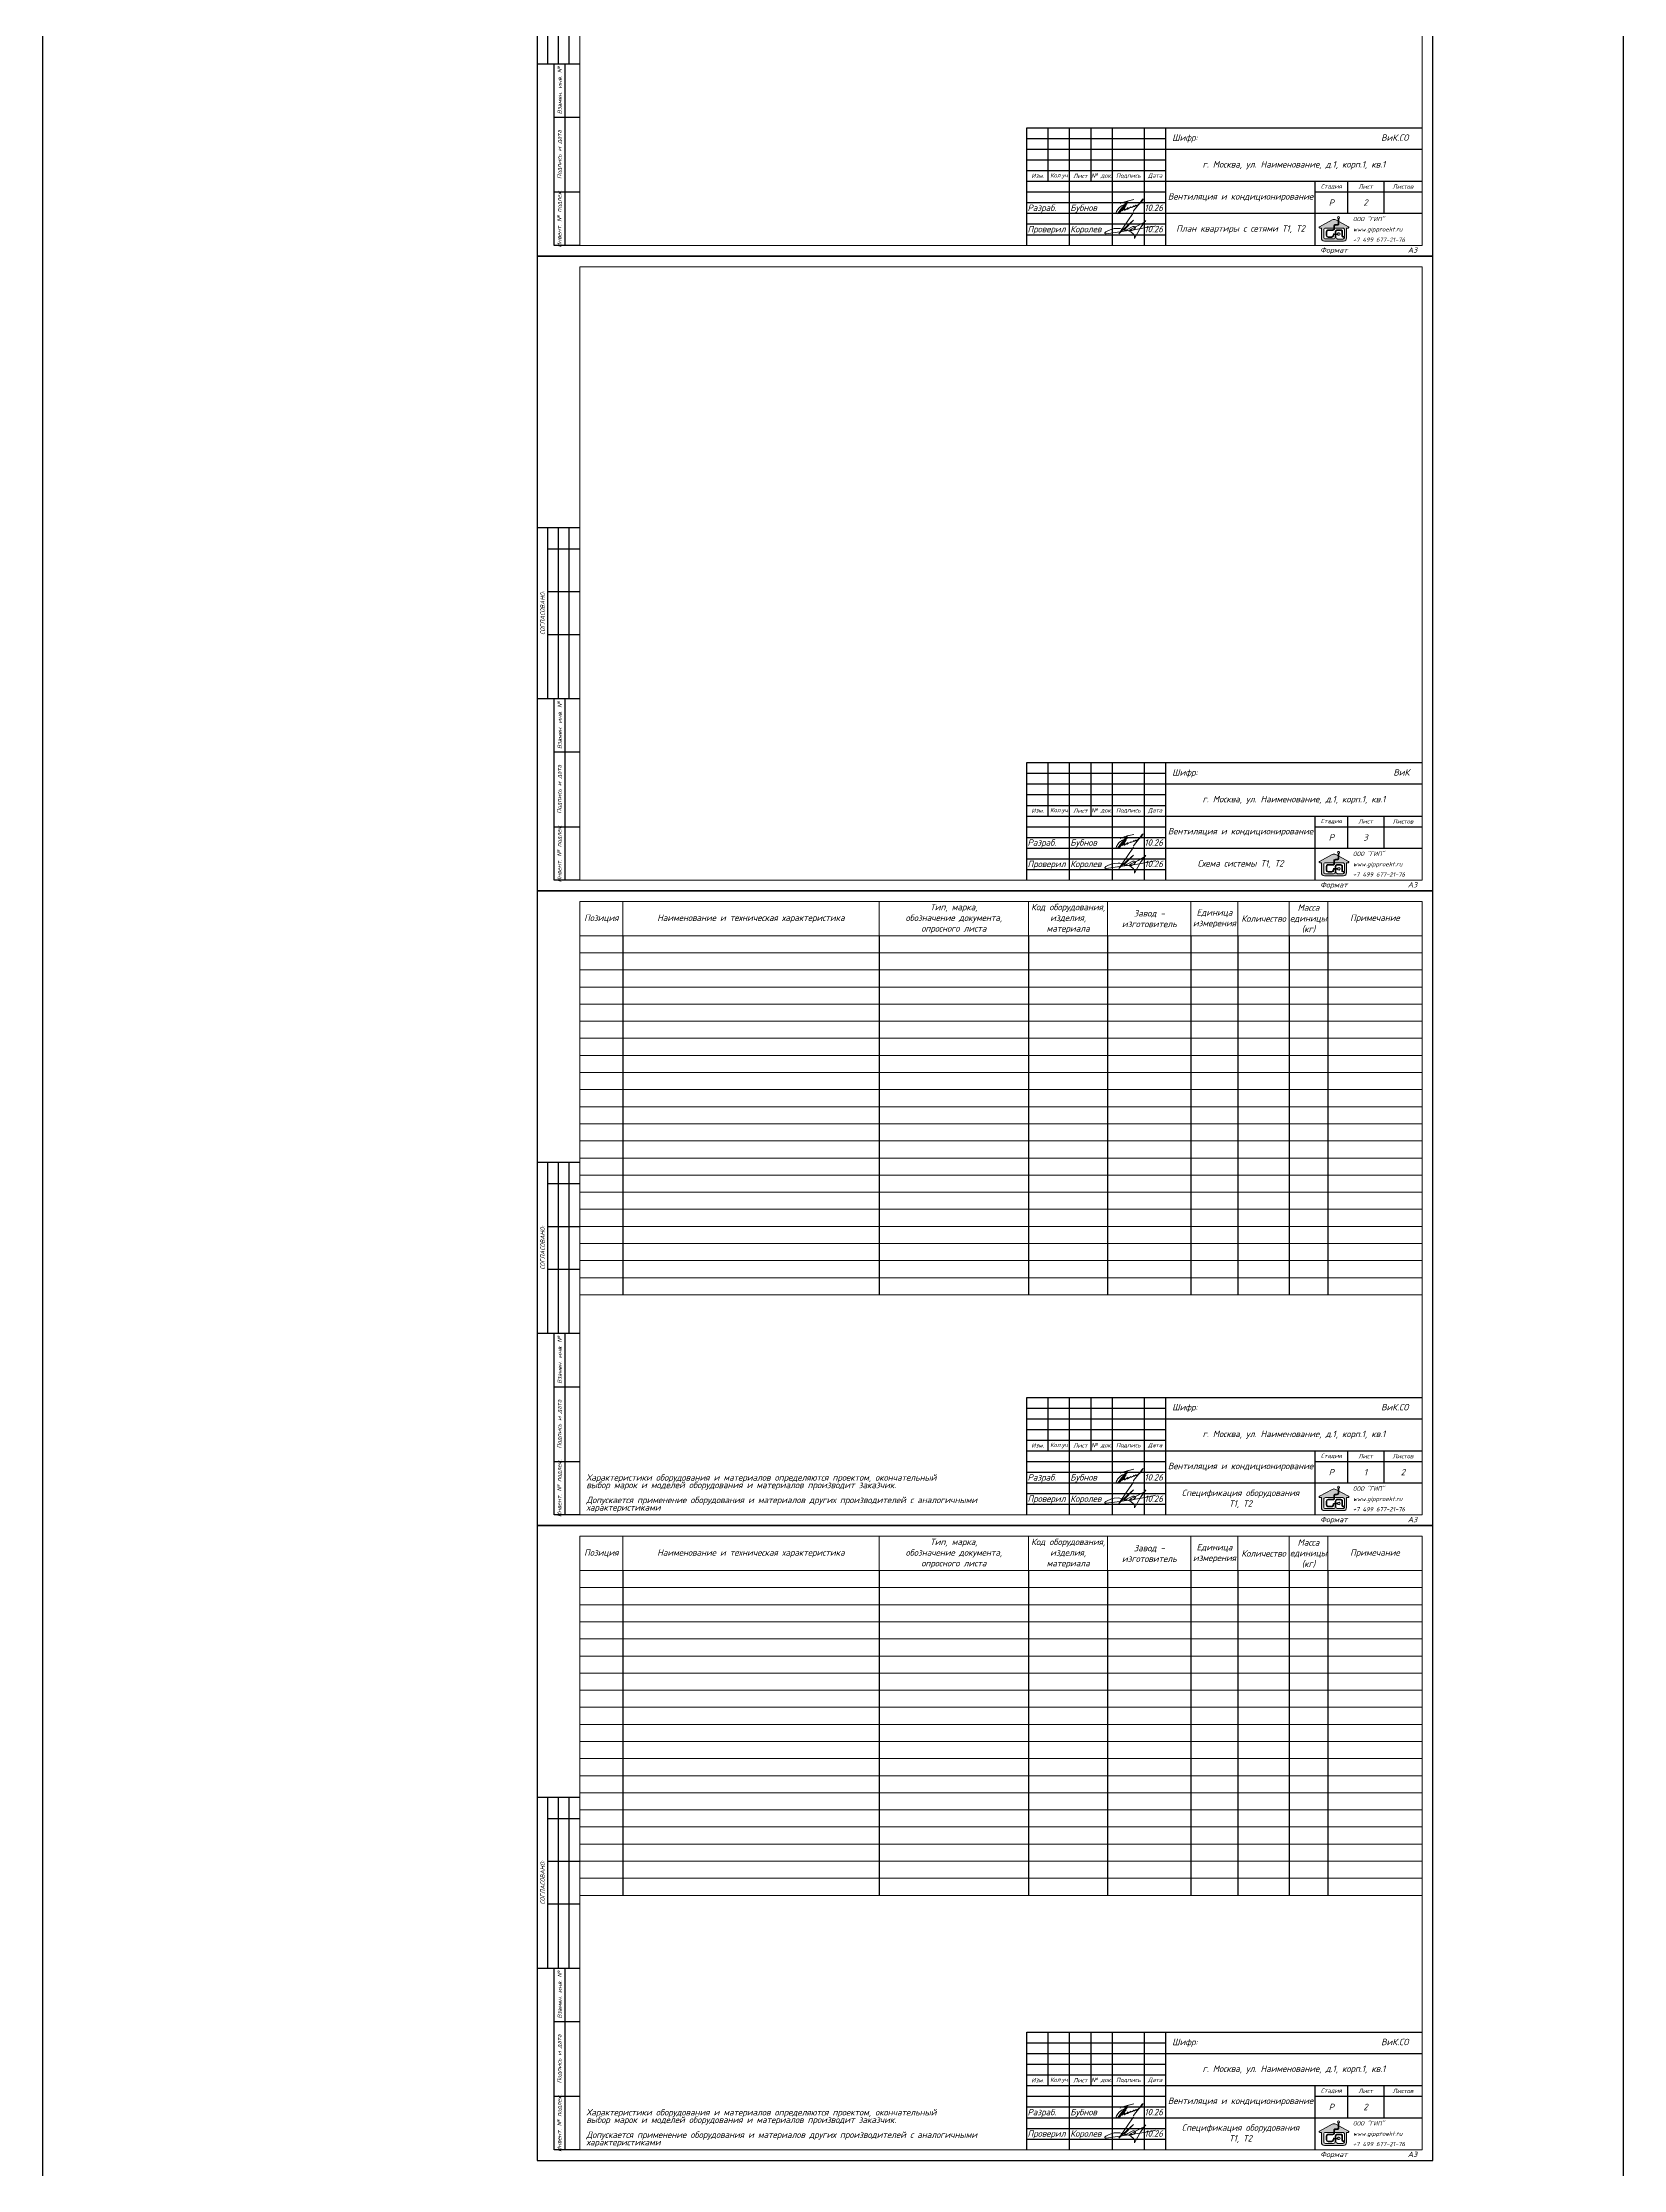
# Model space of a CAD drawing. Header units: millimetres. Extents: x 3082 to 230946, y 1570 to 312844.
# Drawn here: x 102330 to 139332, y 96982 to 146739 of the extents above; entities that cross this region are included whole.
import ezdxf

# ---------------------------------------------------------------- set-up
doc = ezdxf.new("R2010")
doc.units = ezdxf.units.MM
doc.layers.add('A_K1', color=14, linetype='Continuous', lineweight=0)
doc.layers.add('Ramka', color=7, linetype='Continuous', lineweight=0)
for name, color, linetype in [('FORMAT', 7, 'Continuous'), ('FORMATKA', 7, 'Continuous'), ('TEXT', 250, 'Continuous')]:
    doc.layers.add(name, color=color, linetype=linetype)
doc.styles.add('ls_200', font='isocpeui.ttf', dxfattribs={"height": 200})

# ---------------------------------------------------------------- blocks, each defined once
blk = doc.blocks.new('*U490')
at = {"layer": 'FORMATKA', "lineweight": 0, "insert": (0, 0), "char_height": 150, "width": 6000, "attachment_point": 5, "style": 'ls_200'}
blk.add_mtext('\\pxqc;{\\C0;г. Москва, ул. Наименование, д.1, корп.1, кв.1}', dxfattribs=at)
blk = doc.blocks.new('*U491')
at = {"color": 0, "linetype": 'ByBlock', "lineweight": -2, "transparency": 16777216}
for p in [(0, -14850), (0, -29700), (0, -44550), (0, -59400)]:
    blk.add_blockref('*U490', p, dxfattribs=at)
blk = doc.blocks.new('giplogo01')
h = blk.add_hatch(color=5)
h.dxf.hatch_style = 1
h.paths.add_polyline_path([(210, 2227), (435, 2227, 0.4142136), (576, 2368), (576, 2667), (236, 2849, 0.2504322), (-236, 2849), (-1953, 1931, 0.7804491), (-1908, 1752), (-1692, 1752), (-1692, 400, 0.4142136), (-1292, 0), (0, 0), (1292, 0, 0.4142136), (1692, 400), (1692, 1752), (1908, 1752, 0.7804491), (1953, 1931), (665, 2619), (665, 2368, -0.4142136), (435, 2138), (210, 2138, 0.4142136), (69, 1997), (69, 1752), (1182, 1752, -0.4142136), (1412, 1522), (1412, 594), (1288, 594, -0.4142136), (1147, 735), (1147, 1287, 0.4142136), (917, 1517), (408, 1517, 0.4142136), (178, 1287), (178, 1091), (267, 1091), (267, 1287, -0.4142136), (408, 1428), (917, 1428, -0.4142136), (1058, 1287), (1058, 735, 0.4142136), (1288, 505), (1412, 505, -0.4142136), (1182, 275), (497, 275, -0.4142136), (267, 505), (267, 802), (178, 802), (178, 506, -0.4142136), (-52, 276), (-1133, 276, -0.4142136), (-1363, 506), (-1363, 1522, -0.4142136), (-1133, 1752), (-20, 1752), (-20, 1997, -0.4142136)])
h.paths.add_polyline_path([(69, 1661), (69, 1752), (-20, 1752), (-20, 1661, -0.4142136), (-161, 1520), (-796, 1520, 0.4142136), (-1026, 1290), (-1026, 729, 0.4142136), (-796, 499), (-285, 499, 0.4142136), (-55, 729), (-55, 761, -0.4142136), (86, 902), (497, 902, 7.5648083), (497, 991), (86, 991, 0.4142136), (-144, 761), (-144, 729, -0.4142136), (-285, 588), (-796, 588, -0.4142136), (-937, 729), (-937, 1290, -0.4142136), (-796, 1431), (-161, 1431, 0.4142136)], flags=17)
h.paths.add_polyline_path([(576, 3014), (576, 2667), (665, 2619), (665, 3014, 6.0054408)])
at = {"color": 5}
for points in [[(-1956, 1929), (-236, 2849, -0.2504322), (236, 2849), (1953, 1931, -0.7804491), (1908, 1752), (1692, 1752), (1692, 400, -0.4142136), (1292, 0), (0, 0), (-1292, 0, -0.4142136), (-1692, 400), (-1692, 1752), (-1908, 1752, -0.7804491), (-1953, 1931), (-236, 2849, -0.2504322), (236, 2849), (1956, 1929)], [(1412, 594), (1288, 594, -0.4142136), (1147, 735), (1147, 1287, 0.4142136), (917, 1517), (408, 1517, 0.4142136), (178, 1287), (178, 1091), (267, 1091), (267, 1287, -0.4142136), (408, 1428), (917, 1428, -0.4142136), (1058, 1287), (1058, 735, 0.4142136), (1288, 505), (1412, 505, -0.4142136), (1182, 275), (497, 275, -0.4142136), (267, 505), (267, 802), (178, 802), (178, 506, -0.4142136), (-52, 276), (-1133, 276, -0.4142136), (-1363, 506), (-1363, 1522, -0.4142136), (-1133, 1752), (1182, 1752, -0.4142136), (1412, 1522), (1412, 594), (1377, 594)]]:
    blk.add_lwpolyline(points, format="xyb", dxfattribs=at)
blk.add_lwpolyline([(665, 3014), (665, 2368, -0.4142136), (435, 2138), (210, 2138, 0.4142136), (69, 1997), (69, 1661, -0.4142136), (-161, 1431), (-796, 1431, 0.4142136), (-937, 1290), (-937, 729, 0.4142136), (-796, 588), (-285, 588, 0.4142136), (-144, 729), (-144, 761, -0.4142136), (86, 991), (497, 991, -7.5648083), (497, 902), (86, 902, 0.4142136), (-55, 761), (-55, 729, -0.4142136), (-285, 499), (-796, 499, -0.4142136), (-1026, 729), (-1026, 1290, -0.4142136), (-796, 1520), (-161, 1520, 0.4142136), (-20, 1661), (-20, 1997, -0.4142136), (210, 2227), (435, 2227), (210, 2227), (435, 2227, 0.4142136), (576, 2368), (576, 3014), (576, 3014), (576, 3014, -6.0054408)], format="xyb", close=True, dxfattribs=at)
blk = doc.blocks.new('*U446')
at = {"linetype": 'Continuous'}
for points in [[(-20961, 8500), (-19961, 8500)], [(-20711, 4500), (-20711, 8500)], [(-20461, 4500), (-20461, 8500)], [(-20211, 4500), (-20211, 8500)], [(-20711, 8000), (-19961, 8000)], [(-20711, 7000), (-19961, 7000)], [(-20711, 6000), (-19961, 6000)], [(-20961, 4500), (-19961, 4500)], [(-20561, 250), (-20561, 4500)], [(-20561, 4500), (-19979, 4500)], [(-20311, 250), (-20311, 4500)], [(-20561, 3250), (-19961, 3250)], [(-20561, 1500), (-19961, 1500)], [(-19961, 250), (-20561, 250)]]:
    blk.add_lwpolyline(points, dxfattribs=at)
for points in [[(-9500, 250), (-9500, 3000), (-250, 3000)], [(-9000, 1750), (-9000, 3000)], [(-8500, 250), (-8500, 3000)], [(-8000, 1750), (-8000, 3000)], [(-7500, 250), (-7500, 3000)], [(-6750, 250), (-6750, 3000)], [(-6250, 250), (-6250, 3000)], [(-9500, 2750), (-6250, 2750)], [(-9500, 2500), (-6250, 2500)], [(-6250, 2500), (-250, 2500)], [(-9500, 2250), (-6250, 2250)], [(-9500, 2000), (-6250, 2000)], [(-9500, 1750), (-6250, 1750)], [(-9500, 1500), (-6250, 1500)], [(-6250, 1750), (-250, 1750)], [(-2750, 250), (-2750, 1750)], [(-2750, 1500), (-250, 1500)], [(-2000, 1750), (-2000, 1000)], [(-1150, 1750), (-1150, 1000)], [(-9500, 1250), (-6250, 1250)], [(-9500, 1000), (-6250, 1000)], [(-6250, 1000), (-250, 1000)], [(-9500, 750), (-6250, 750)], [(-9500, 500), (-6250, 500)]]:
    blk.add_lwpolyline(points)
at = {"layer": 'Ramka', "color": 7}
for points in [[(-20961, 0), (0, 0), (0, 14850), (-20961, 14850)], [(-19961, 250), (-250, 250), (-250, 14600), (-19961, 14600)]]:
    blk.add_lwpolyline(points, close=True, dxfattribs=at)
at = {"layer": 'Ramka', "color": 5, "lineweight": 9, "flags": 128}
for points in [[(-7009, 1018), (-7157, 803), (-7348, 521), (-7251, 622), (-7007, 838), (-7216, 622), (-7231, 586), (-7199, 595), (-7155, 624), (-7018, 692), (-6988, 692), (-6963, 683), (-6961, 662), (-6998, 615), (-7048, 595), (-7086, 591), (-7095, 608), (-7061, 631), (-6894, 713), (-6727, 809), (-6720, 826), (-6725, 827), (-6729, 823), (-6749, 783), (-6835, 675), (-6869, 621), (-6979, 413), (-6980, 466), (-7002, 512), (-7070, 568), (-7119, 591), (-7203, 612), (-7274, 630), (-7325, 644), (-7363, 648), (-7456, 642), (-7507, 632), (-7554, 615), (-7608, 591), (-7651, 566), (-7675, 540), (-7677, 527), (-7664, 519), (-7646, 523), (-7327, 566), (-6914, 627), (-6617, 680), (-6549, 695), (-6503, 702), (-6491, 709)], [(-7318, 1226), (-7313, 1234), (-7153, 1284), (-6999, 1321), (-7149, 1284), (-7318, 1082), (-7329, 1066), (-7345, 1044), (-7356, 1028), (-7367, 1012), (-7371, 1004), (-7372, 1001), (-7374, 1000), (-7377, 992), (-7382, 985), (-7367, 1012), (-7351, 1036), (-7329, 1066), (-7296, 1096), (-7279, 1113), (-7262, 1130), (-7246, 1145), (-7234, 1157), (-7220, 1170), (-7200, 1190), (-7173, 1217), (-7157, 1236), (-7149, 1246), (-7146, 1250), (-7143, 1255), (-7173, 1217), (-7201, 1180), (-7232, 1145), (-7241, 1132), (-7248, 1124), (-7263, 1106), (-7270, 1097), (-7285, 1080), (-7293, 1070), (-7299, 1062), (-7308, 1051), (-7309, 1047), (-7316, 1033), (-7319, 1028), (-7324, 1021), (-7328, 1015), (-7331, 1012), (-7333, 1011), (-7326, 1025), (-7322, 1032), (-7317, 1039), (-7312, 1047), (-7304, 1057), (-7271, 1096), (-7253, 1118), (-7231, 1138), (-7214, 1154), (-7200, 1168), (-7193, 1174), (-7185, 1181), (-7179, 1186), (-7202, 1156), (-7214, 1139), (-7230, 1117), (-7245, 1097), (-7252, 1088), (-7257, 1081), (-7261, 1076), (-7264, 1071), (-7267, 1067), (-7273, 1060), (-7237, 1102), (-7227, 1110), (-7220, 1120), (-7216, 1125), (-7206, 1134), (-7244, 1079), (-7223, 1116), (-7216, 1131), (-7208, 1148), (-7207, 1161), (-7206, 1168), (-7207, 1174), (-7209, 1184), (-7210, 1188), (-7216, 1193), (-7220, 1194), (-7226, 1195), (-7234, 1195), (-7251, 1190), (-7263, 1185), (-7276, 1178), (-7287, 1172), (-7311, 1155), (-7326, 1143), (-7349, 1121), (-7367, 1099), (-7378, 1083), (-7383, 1078), (-7391, 1064), (-7404, 1041), (-7409, 1025), (-7410, 1017), (-7410, 1010), (-7407, 1001), (-7402, 997), (-7390, 996), (-7378, 997), (-7353, 1012), (-7337, 1021), (-7299, 1049), (-7276, 1065), (-7259, 1076), (-7243, 1082), (-7218, 1097), (-7205, 1102), (-7216, 1086), (-7223, 1076), (-7225, 1073), (-7225, 1071), (-7219, 1070), (-7212, 1073), (-7154, 1115), (-7129, 1134), (-7147, 1115), (-7157, 1103), (-7159, 1099), (-7159, 1095), (-7154, 1094), (-7148, 1096), (-7063, 1150), (-7072, 1139), (-7073, 1134), (-7072, 1132), (-7071, 1132), (-7066, 1132), (-7051, 1135), (-7031, 1146), (-7013, 1156), (-6999, 1164), (-6991, 1169), (-6988, 1174), (-6987, 1175), (-6990, 1177), (-6996, 1176), (-7000, 1173), (-7002, 1169), (-7004, 1164), (-7005, 1161), (-7004, 1159), (-6998, 1157), (-6991, 1159), (-6981, 1163), (-6961, 1172), (-6955, 1174), (-6949, 1179), (-6947, 1181), (-6944, 1185), (-6944, 1188), (-6947, 1189), (-6950, 1189), (-6953, 1187), (-6956, 1184), (-6957, 1179), (-6957, 1177), (-6955, 1174), (-6952, 1174), (-6948, 1172), (-6942, 1175), (-6937, 1177), (-6865, 1222), (-6846, 1238), (-6825, 1258), (-6810, 1278), (-6802, 1290), (-6779, 1333), (-6780, 1335), (-6812, 1307), (-6868, 1230), (-7002, 1054), (-7008, 1044)]]:
    blk.add_lwpolyline(points, dxfattribs=at)
at = {"layer": 'A_K1', "xscale": 0.1741164628948324, "yscale": 0.1741164628948324, "zscale": 0.1741164628948324}
blk.add_blockref('giplogo01', (-2314, 351), dxfattribs=at)
at = {"layer": 'A_K1', "color": 5, "insert": (-1870, 625), "char_height": 100, "width": 1620.21, "attachment_point": 4, "line_spacing_factor": 1.45, "style": 'ls_200'}
blk.add_mtext('\\pxql;ООО "ГИП"\\Pwww.gipproekt.ru\\P+7 499 677-21-76', dxfattribs=at)
at = {"layer": 'Ramka', "lineweight": 9, "style": 'ls_200'}
for s, p in [('Разраб.', (-9485, 1055)), ('Бубнов', (-8485, 1055)), ('10.26', (-6750, 1055)), ('Проверил', (-9485, 555)), ('Королев', (-8485, 555)), ('10.26', (-6750, 555))]:
    blk.add_text(s, height=150, dxfattribs=at).set_placement(p)
at = {"layer": 'TEXT', "color": 0, "linetype": 'Continuous', "lineweight": 0, "char_height": 100, "attachment_point": 5, "rotation": 90, "style": 'ls_200'}
for s, insert, width in [('\\pxqc;СОГЛАСОВАНО:', (-20836, 6500), 4000), ('\\pxqc;Взамен. инв. №', (-20436, 3875), 1250), ('\\pxqc;Подпись и дата', (-20436, 2375), 1750), ('\\pxqc;Инвент. № подлеж.', (-20436, 875), 1250)]:
    blk.add_mtext(s, dxfattribs=dict(at, insert=insert, width=width))
at = {"layer": 'TEXT', "color": 0, "linetype": 'Continuous', "lineweight": 0, "style": 'ls_200'}
for s, insert, char_height, width, attachment_point in [('\\pxi1,ql;Шифр:                                             ВиК.СО', (-6250, 2750), 150, 6000, 4), ('\\pxqc;Изм.', (-9250, 1875), 100, 500, 5), ('\\pxqc;Кол.уч', (-8750, 1875), 100, 500, 5), ('\\pxqc;Лист', (-8250, 1875), 100, 500, 5), ('№ док.', (-7750, 1875), 100, 500, 5), ('\\pxqc;Подпись', (-7125, 1875), 100, 750, 5), ('\\pxqc;Дата', (-6500, 1875), 100, 500, 5), ('\\pxqc;Стадия', (-2375, 1625), 100, 750, 5), ('\\pxqc;Лист', (-1575, 1625), 100, 850, 5), ('\\pxqc;Листов', (-700, 1625), 100, 900, 5), ('\\pxqc;Вентиляция и кондиционирование', (-6250, 1375), 150, 3500, 4), ('\\pxqc;Формат                А3', (-250, 125), 124.67, 2500, 6)]:
    blk.add_mtext(s, dxfattribs=dict(at, insert=insert, char_height=char_height, width=width, attachment_point=attachment_point))
blk = doc.blocks.new('*U447')
at = {"linetype": 'Continuous'}
for points in [[(-20961, 8500), (-19961, 8500)], [(-20711, 4500), (-20711, 8500)], [(-20461, 4500), (-20461, 8500)], [(-20211, 4500), (-20211, 8500)], [(-20711, 8000), (-19961, 8000)], [(-20711, 7000), (-19961, 7000)], [(-20711, 6000), (-19961, 6000)], [(-20961, 4500), (-19961, 4500)], [(-20561, 250), (-20561, 4500)], [(-20561, 4500), (-19979, 4500)], [(-20311, 250), (-20311, 4500)], [(-20561, 3250), (-19961, 3250)], [(-20561, 1500), (-19961, 1500)], [(-19961, 250), (-20561, 250)]]:
    blk.add_lwpolyline(points, dxfattribs=at)
for points in [[(-9500, 250), (-9500, 3000), (-250, 3000)], [(-9000, 1750), (-9000, 3000)], [(-8500, 250), (-8500, 3000)], [(-8000, 1750), (-8000, 3000)], [(-7500, 250), (-7500, 3000)], [(-6750, 250), (-6750, 3000)], [(-6250, 250), (-6250, 3000)], [(-9500, 2750), (-6250, 2750)], [(-9500, 2500), (-6250, 2500)], [(-6250, 2500), (-250, 2500)], [(-9500, 2250), (-6250, 2250)], [(-9500, 2000), (-6250, 2000)], [(-9500, 1750), (-6250, 1750)], [(-9500, 1500), (-6250, 1500)], [(-6250, 1750), (-250, 1750)], [(-2750, 250), (-2750, 1750)], [(-2750, 1500), (-250, 1500)], [(-2000, 1750), (-2000, 1000)], [(-1150, 1750), (-1150, 1000)], [(-9500, 1250), (-6250, 1250)], [(-9500, 1000), (-6250, 1000)], [(-6250, 1000), (-250, 1000)], [(-9500, 750), (-6250, 750)], [(-9500, 500), (-6250, 500)]]:
    blk.add_lwpolyline(points)
at = {"layer": 'Ramka', "color": 7}
for points in [[(-20961, 0), (0, 0), (0, 14850), (-20961, 14850)], [(-19961, 250), (-250, 250), (-250, 14600), (-19961, 14600)]]:
    blk.add_lwpolyline(points, close=True, dxfattribs=at)
at = {"layer": 'Ramka', "color": 5, "lineweight": 9, "flags": 128}
for points in [[(-7009, 1018), (-7157, 803), (-7348, 521), (-7251, 622), (-7007, 838), (-7216, 622), (-7231, 586), (-7199, 595), (-7155, 624), (-7018, 692), (-6988, 692), (-6963, 683), (-6961, 662), (-6998, 615), (-7048, 595), (-7086, 591), (-7095, 608), (-7061, 631), (-6894, 713), (-6727, 809), (-6720, 826), (-6725, 827), (-6729, 823), (-6749, 783), (-6835, 675), (-6869, 621), (-6979, 413), (-6980, 466), (-7002, 512), (-7070, 568), (-7119, 591), (-7203, 612), (-7274, 630), (-7325, 644), (-7363, 648), (-7456, 642), (-7507, 632), (-7554, 615), (-7608, 591), (-7651, 566), (-7675, 540), (-7677, 527), (-7664, 519), (-7646, 523), (-7327, 566), (-6914, 627), (-6617, 680), (-6549, 695), (-6503, 702), (-6491, 709)], [(-7318, 1226), (-7313, 1234), (-7153, 1284), (-6999, 1321), (-7149, 1284), (-7318, 1082), (-7329, 1066), (-7345, 1044), (-7356, 1028), (-7367, 1012), (-7371, 1004), (-7372, 1001), (-7374, 1000), (-7377, 992), (-7382, 985), (-7367, 1012), (-7351, 1036), (-7329, 1066), (-7296, 1096), (-7279, 1113), (-7262, 1130), (-7246, 1145), (-7234, 1157), (-7220, 1170), (-7200, 1190), (-7173, 1217), (-7157, 1236), (-7149, 1246), (-7146, 1250), (-7143, 1255), (-7173, 1217), (-7201, 1180), (-7232, 1145), (-7241, 1132), (-7248, 1124), (-7263, 1106), (-7270, 1097), (-7285, 1080), (-7293, 1070), (-7299, 1062), (-7308, 1051), (-7309, 1047), (-7316, 1033), (-7319, 1028), (-7324, 1021), (-7328, 1015), (-7331, 1012), (-7333, 1011), (-7326, 1025), (-7322, 1032), (-7317, 1039), (-7312, 1047), (-7304, 1057), (-7271, 1096), (-7253, 1118), (-7231, 1138), (-7214, 1154), (-7200, 1168), (-7193, 1174), (-7185, 1181), (-7179, 1186), (-7202, 1156), (-7214, 1139), (-7230, 1117), (-7245, 1097), (-7252, 1088), (-7257, 1081), (-7261, 1076), (-7264, 1071), (-7267, 1067), (-7273, 1060), (-7237, 1102), (-7227, 1110), (-7220, 1120), (-7216, 1125), (-7206, 1134), (-7244, 1079), (-7223, 1116), (-7216, 1131), (-7208, 1148), (-7207, 1161), (-7206, 1168), (-7207, 1174), (-7209, 1184), (-7210, 1188), (-7216, 1193), (-7220, 1194), (-7226, 1195), (-7234, 1195), (-7251, 1190), (-7263, 1185), (-7276, 1178), (-7287, 1172), (-7311, 1155), (-7326, 1143), (-7349, 1121), (-7367, 1099), (-7378, 1083), (-7383, 1078), (-7391, 1064), (-7404, 1041), (-7409, 1025), (-7410, 1017), (-7410, 1010), (-7407, 1001), (-7402, 997), (-7390, 996), (-7378, 997), (-7353, 1012), (-7337, 1021), (-7299, 1049), (-7276, 1065), (-7259, 1076), (-7243, 1082), (-7218, 1097), (-7205, 1102), (-7216, 1086), (-7223, 1076), (-7225, 1073), (-7225, 1071), (-7219, 1070), (-7212, 1073), (-7154, 1115), (-7129, 1134), (-7147, 1115), (-7157, 1103), (-7159, 1099), (-7159, 1095), (-7154, 1094), (-7148, 1096), (-7063, 1150), (-7072, 1139), (-7073, 1134), (-7072, 1132), (-7071, 1132), (-7066, 1132), (-7051, 1135), (-7031, 1146), (-7013, 1156), (-6999, 1164), (-6991, 1169), (-6988, 1174), (-6987, 1175), (-6990, 1177), (-6996, 1176), (-7000, 1173), (-7002, 1169), (-7004, 1164), (-7005, 1161), (-7004, 1159), (-6998, 1157), (-6991, 1159), (-6981, 1163), (-6961, 1172), (-6955, 1174), (-6949, 1179), (-6947, 1181), (-6944, 1185), (-6944, 1188), (-6947, 1189), (-6950, 1189), (-6953, 1187), (-6956, 1184), (-6957, 1179), (-6957, 1177), (-6955, 1174), (-6952, 1174), (-6948, 1172), (-6942, 1175), (-6937, 1177), (-6865, 1222), (-6846, 1238), (-6825, 1258), (-6810, 1278), (-6802, 1290), (-6779, 1333), (-6780, 1335), (-6812, 1307), (-6868, 1230), (-7002, 1054), (-7008, 1044)]]:
    blk.add_lwpolyline(points, dxfattribs=at)
at = {"layer": 'A_K1', "xscale": 0.1741164628948324, "yscale": 0.1741164628948324, "zscale": 0.1741164628948324}
blk.add_blockref('giplogo01', (-2314, 351), dxfattribs=at)
at = {"layer": 'A_K1', "color": 5, "insert": (-1870, 625), "char_height": 100, "width": 1620.21, "attachment_point": 4, "line_spacing_factor": 1.45, "style": 'ls_200'}
blk.add_mtext('\\pxql;ООО "ГИП"\\Pwww.gipproekt.ru\\P+7 499 677-21-76', dxfattribs=at)
at = {"layer": 'Ramka', "lineweight": 9, "style": 'ls_200'}
for s, p in [('Разраб.', (-9485, 1055)), ('Бубнов', (-8485, 1055)), ('10.26', (-6750, 1055)), ('Проверил', (-9485, 555)), ('Королев', (-8485, 555)), ('10.26', (-6750, 555))]:
    blk.add_text(s, height=150, dxfattribs=at).set_placement(p)
at = {"layer": 'TEXT', "color": 0, "linetype": 'Continuous', "lineweight": 0, "char_height": 100, "attachment_point": 5, "rotation": 90, "style": 'ls_200'}
for s, insert, width in [('\\pxqc;СОГЛАСОВАНО:', (-20836, 6500), 4000), ('\\pxqc;Взамен. инв. №', (-20436, 3875), 1250), ('\\pxqc;Подпись и дата', (-20436, 2375), 1750), ('\\pxqc;Инвент. № подлеж.', (-20436, 875), 1250)]:
    blk.add_mtext(s, dxfattribs=dict(at, insert=insert, width=width))
at = {"layer": 'TEXT', "color": 0, "linetype": 'Continuous', "lineweight": 0, "style": 'ls_200'}
for s, insert, char_height, width, attachment_point in [('\\pxi1,ql;Шифр:                                                ВиК', (-6250, 2750), 150, 6000, 4), ('\\pxqc;Изм.', (-9250, 1875), 100, 500, 5), ('\\pxqc;Кол.уч', (-8750, 1875), 100, 500, 5), ('\\pxqc;Лист', (-8250, 1875), 100, 500, 5), ('№ док.', (-7750, 1875), 100, 500, 5), ('\\pxqc;Подпись', (-7125, 1875), 100, 750, 5), ('\\pxqc;Дата', (-6500, 1875), 100, 500, 5), ('\\pxqc;Стадия', (-2375, 1625), 100, 750, 5), ('\\pxqc;Лист', (-1575, 1625), 100, 850, 5), ('\\pxqc;Листов', (-700, 1625), 100, 900, 5), ('\\pxqc;Вентиляция и кондиционирование', (-6250, 1375), 150, 3500, 4), ('\\pxqc;Формат                А3', (-250, 125), 124.67, 2500, 6)]:
    blk.add_mtext(s, dxfattribs=dict(at, insert=insert, char_height=char_height, width=width, attachment_point=attachment_point))
blk = doc.blocks.new('*U445')
at = {"linetype": 'Continuous'}
for points in [[(-20961, 8500), (-19961, 8500)], [(-20711, 4500), (-20711, 8500)], [(-20461, 4500), (-20461, 8500)], [(-20211, 4500), (-20211, 8500)], [(-20711, 8000), (-19961, 8000)], [(-20711, 7000), (-19961, 7000)], [(-20711, 6000), (-19961, 6000)], [(-20961, 4500), (-19961, 4500)], [(-20561, 250), (-20561, 4500)], [(-20561, 4500), (-19979, 4500)], [(-20311, 250), (-20311, 4500)], [(-20561, 3250), (-19961, 3250)], [(-20561, 1500), (-19961, 1500)], [(-19961, 250), (-20561, 250)]]:
    blk.add_lwpolyline(points, dxfattribs=at)
for points in [[(-9500, 250), (-9500, 3000), (-250, 3000)], [(-9000, 1750), (-9000, 3000)], [(-8500, 250), (-8500, 3000)], [(-8000, 1750), (-8000, 3000)], [(-7500, 250), (-7500, 3000)], [(-6750, 250), (-6750, 3000)], [(-6250, 250), (-6250, 3000)], [(-9500, 2750), (-6250, 2750)], [(-9500, 2500), (-6250, 2500)], [(-6250, 2500), (-250, 2500)], [(-9500, 2250), (-6250, 2250)], [(-9500, 2000), (-6250, 2000)], [(-9500, 1750), (-6250, 1750)], [(-9500, 1500), (-6250, 1500)], [(-6250, 1750), (-250, 1750)], [(-2750, 250), (-2750, 1750)], [(-2750, 1500), (-250, 1500)], [(-2000, 1750), (-2000, 1000)], [(-1150, 1750), (-1150, 1000)], [(-9500, 1250), (-6250, 1250)], [(-9500, 1000), (-6250, 1000)], [(-6250, 1000), (-250, 1000)], [(-9500, 750), (-6250, 750)], [(-9500, 500), (-6250, 500)]]:
    blk.add_lwpolyline(points)
at = {"layer": 'Ramka', "color": 7}
for points in [[(-20961, 0), (0, 0), (0, 14850), (-20961, 14850)], [(-19961, 250), (-250, 250), (-250, 14600), (-19961, 14600)]]:
    blk.add_lwpolyline(points, close=True, dxfattribs=at)
at = {"layer": 'Ramka', "color": 5, "lineweight": 9, "flags": 128}
for points in [[(-7009, 1018), (-7157, 803), (-7348, 521), (-7251, 622), (-7007, 838), (-7216, 622), (-7231, 586), (-7199, 595), (-7155, 624), (-7018, 692), (-6988, 692), (-6963, 683), (-6961, 662), (-6998, 615), (-7048, 595), (-7086, 591), (-7095, 608), (-7061, 631), (-6894, 713), (-6727, 809), (-6720, 826), (-6725, 827), (-6729, 823), (-6749, 783), (-6835, 675), (-6869, 621), (-6979, 413), (-6980, 466), (-7002, 512), (-7070, 568), (-7119, 591), (-7203, 612), (-7274, 630), (-7325, 644), (-7363, 648), (-7456, 642), (-7507, 632), (-7554, 615), (-7608, 591), (-7651, 566), (-7675, 540), (-7677, 527), (-7664, 519), (-7646, 523), (-7327, 566), (-6914, 627), (-6617, 680), (-6549, 695), (-6503, 702), (-6491, 709)], [(-7318, 1226), (-7313, 1234), (-7153, 1284), (-6999, 1321), (-7149, 1284), (-7318, 1082), (-7329, 1066), (-7345, 1044), (-7356, 1028), (-7367, 1012), (-7371, 1004), (-7372, 1001), (-7374, 1000), (-7377, 992), (-7382, 985), (-7367, 1012), (-7351, 1036), (-7329, 1066), (-7296, 1096), (-7279, 1113), (-7262, 1130), (-7246, 1145), (-7234, 1157), (-7220, 1170), (-7200, 1190), (-7173, 1217), (-7157, 1236), (-7149, 1246), (-7146, 1250), (-7143, 1255), (-7173, 1217), (-7201, 1180), (-7232, 1145), (-7241, 1132), (-7248, 1124), (-7263, 1106), (-7270, 1097), (-7285, 1080), (-7293, 1070), (-7299, 1062), (-7308, 1051), (-7309, 1047), (-7316, 1033), (-7319, 1028), (-7324, 1021), (-7328, 1015), (-7331, 1012), (-7333, 1011), (-7326, 1025), (-7322, 1032), (-7317, 1039), (-7312, 1047), (-7304, 1057), (-7271, 1096), (-7253, 1118), (-7231, 1138), (-7214, 1154), (-7200, 1168), (-7193, 1174), (-7185, 1181), (-7179, 1186), (-7202, 1156), (-7214, 1139), (-7230, 1117), (-7245, 1097), (-7252, 1088), (-7257, 1081), (-7261, 1076), (-7264, 1071), (-7267, 1067), (-7273, 1060), (-7237, 1102), (-7227, 1110), (-7220, 1120), (-7216, 1125), (-7206, 1134), (-7244, 1079), (-7223, 1116), (-7216, 1131), (-7208, 1148), (-7207, 1161), (-7206, 1168), (-7207, 1174), (-7209, 1184), (-7210, 1188), (-7216, 1193), (-7220, 1194), (-7226, 1195), (-7234, 1195), (-7251, 1190), (-7263, 1185), (-7276, 1178), (-7287, 1172), (-7311, 1155), (-7326, 1143), (-7349, 1121), (-7367, 1099), (-7378, 1083), (-7383, 1078), (-7391, 1064), (-7404, 1041), (-7409, 1025), (-7410, 1017), (-7410, 1010), (-7407, 1001), (-7402, 997), (-7390, 996), (-7378, 997), (-7353, 1012), (-7337, 1021), (-7299, 1049), (-7276, 1065), (-7259, 1076), (-7243, 1082), (-7218, 1097), (-7205, 1102), (-7216, 1086), (-7223, 1076), (-7225, 1073), (-7225, 1071), (-7219, 1070), (-7212, 1073), (-7154, 1115), (-7129, 1134), (-7147, 1115), (-7157, 1103), (-7159, 1099), (-7159, 1095), (-7154, 1094), (-7148, 1096), (-7063, 1150), (-7072, 1139), (-7073, 1134), (-7072, 1132), (-7071, 1132), (-7066, 1132), (-7051, 1135), (-7031, 1146), (-7013, 1156), (-6999, 1164), (-6991, 1169), (-6988, 1174), (-6987, 1175), (-6990, 1177), (-6996, 1176), (-7000, 1173), (-7002, 1169), (-7004, 1164), (-7005, 1161), (-7004, 1159), (-6998, 1157), (-6991, 1159), (-6981, 1163), (-6961, 1172), (-6955, 1174), (-6949, 1179), (-6947, 1181), (-6944, 1185), (-6944, 1188), (-6947, 1189), (-6950, 1189), (-6953, 1187), (-6956, 1184), (-6957, 1179), (-6957, 1177), (-6955, 1174), (-6952, 1174), (-6948, 1172), (-6942, 1175), (-6937, 1177), (-6865, 1222), (-6846, 1238), (-6825, 1258), (-6810, 1278), (-6802, 1290), (-6779, 1333), (-6780, 1335), (-6812, 1307), (-6868, 1230), (-7002, 1054), (-7008, 1044)]]:
    blk.add_lwpolyline(points, dxfattribs=at)
at = {"layer": 'A_K1', "xscale": 0.1741164628948324, "yscale": 0.1741164628948324, "zscale": 0.1741164628948324}
blk.add_blockref('giplogo01', (-2314, 351), dxfattribs=at)
at = {"layer": 'A_K1', "color": 5, "insert": (-1870, 625), "char_height": 100, "width": 1620.21, "attachment_point": 4, "line_spacing_factor": 1.45, "style": 'ls_200'}
blk.add_mtext('\\pxql;ООО "ГИП"\\Pwww.gipproekt.ru\\P+7 499 677-21-76', dxfattribs=at)
at = {"layer": 'Ramka', "lineweight": 9, "style": 'ls_200'}
for s, p in [('Разраб.', (-9485, 1055)), ('Бубнов', (-8485, 1055)), ('10.26', (-6750, 1055)), ('Проверил', (-9485, 555)), ('Королев', (-8485, 555)), ('10.26', (-6750, 555))]:
    blk.add_text(s, height=150, dxfattribs=at).set_placement(p)
at = {"layer": 'TEXT', "color": 0, "linetype": 'Continuous', "lineweight": 0, "char_height": 100, "attachment_point": 5, "rotation": 90, "style": 'ls_200'}
for s, insert, width in [('\\pxqc;СОГЛАСОВАНО:', (-20836, 6500), 4000), ('\\pxqc;Взамен. инв. №', (-20436, 3875), 1250), ('\\pxqc;Подпись и дата', (-20436, 2375), 1750), ('\\pxqc;Инвент. № подлеж.', (-20436, 875), 1250)]:
    blk.add_mtext(s, dxfattribs=dict(at, insert=insert, width=width))
at = {"layer": 'TEXT', "color": 0, "linetype": 'Continuous', "lineweight": 0, "style": 'ls_200'}
for s, insert, char_height, width, attachment_point in [('\\pxi1,ql;Шифр:                                             ВиК.СО', (-6250, 2750), 150, 6000, 4), ('\\pxqc;Изм.', (-9250, 1875), 100, 500, 5), ('\\pxqc;Кол.уч', (-8750, 1875), 100, 500, 5), ('\\pxqc;Лист', (-8250, 1875), 100, 500, 5), ('№ док.', (-7750, 1875), 100, 500, 5), ('\\pxqc;Подпись', (-7125, 1875), 100, 750, 5), ('\\pxqc;Дата', (-6500, 1875), 100, 500, 5), ('\\pxqc;Стадия', (-2375, 1625), 100, 750, 5), ('\\pxqc;Лист', (-1575, 1625), 100, 850, 5), ('\\pxqc;Листов', (-700, 1625), 100, 900, 5), ('\\pxqc;Вентиляция и кондиционирование', (-6250, 1375), 150, 3500, 4), ('\\pxqc;Формат                А3', (-250, 125), 124.67, 2500, 6)]:
    blk.add_mtext(s, dxfattribs=dict(at, insert=insert, char_height=char_height, width=width, attachment_point=attachment_point))
blk = doc.blocks.new('*U487')
at = {"color": 7, "lineweight": 9}
blk.add_line((-9855.25, -200), (9855.25, -200), dxfattribs=at)
at = {"layer": 'FORMAT'}
for points in [[(-8855.25, 200), (-8855.25, -200)], [(-2855.25, 200), (-2855.25, -200)], [(644.75, 200), (644.75, -200)], [(2494.75, 200), (2494.75, -200)], [(4444.75, 200), (4444.75, -200)], [(5544.75, 200), (5544.75, -200)], [(6744.75, 200), (6744.75, -200)], [(7644.75, 200), (7644.75, -200)]]:
    blk.add_lwpolyline(points, dxfattribs=at)
blk = doc.blocks.new('*U486')
at = {"layer": 'FORMAT', "color": 0, "linetype": 'ByBlock', "lineweight": -2, "transparency": 16777216}
for p in [(0, 0), (0, -400), (0, -800), (0, -1200), (0, -1600), (0, -2000), (0, -2400), (0, -2800), (0, -3200), (0, -3600), (0, -4000), (0, -4400), (0, -4800), (0, -5200), (0, -5600), (0, -6000), (0, -6400), (0, -6800), (0, -7200), (0, -7600), (0, -8000)]:
    blk.add_blockref('*U487', p, dxfattribs=at)
blk = doc.blocks.new('*U489')
at = {"color": 7, "lineweight": 9}
blk.add_line((-9855.25, -200), (9855.25, -200), dxfattribs=at)
at = {"layer": 'FORMAT'}
for points in [[(-8855.25, 200), (-8855.25, -200)], [(-2855.25, 200), (-2855.25, -200)], [(644.75, 200), (644.75, -200)], [(2494.75, 200), (2494.75, -200)], [(4444.75, 200), (4444.75, -200)], [(5544.75, 200), (5544.75, -200)], [(6744.75, 200), (6744.75, -200)], [(7644.75, 200), (7644.75, -200)]]:
    blk.add_lwpolyline(points, dxfattribs=at)
blk = doc.blocks.new('*U488')
at = {"layer": 'FORMAT', "color": 0, "linetype": 'ByBlock', "lineweight": -2, "transparency": 16777216}
for p in [(0, 0), (0, -400), (0, -800), (0, -1200), (0, -1600), (0, -2000), (0, -2400), (0, -2800), (0, -3200), (0, -3600), (0, -4000), (0, -4400), (0, -4800), (0, -5200), (0, -5600), (0, -6000), (0, -6400), (0, -6800), (0, -7200)]:
    blk.add_blockref('*U489', p, dxfattribs=at)

msp = doc.modelspace()

# ---------------------------------------------------------------- linework, layer by layer
at = {"lineweight": 9}
for p, q in [((115909.6, 125843.7), (115909.6, 126643.7)), ((121909.6, 125843.7), (121909.6, 126643.7)), ((125409.6, 125843.7), (125409.6, 126643.7)), ((127259.6, 125843.7), (127259.6, 126643.7)), ((129209.6, 125843.7), (129209.6, 126643.7)), ((130309.6, 125843.7), (130309.6, 126643.7)), ((131509.6, 125843.7), (131509.6, 126643.7)), ((132409.6, 125843.7), (132409.6, 126643.7)), ((115909.6, 110993.7), (115909.6, 111793.7)), ((121909.6, 110993.7), (121909.6, 111793.7)), ((125409.6, 110993.7), (125409.6, 111793.7)), ((127259.6, 110993.7), (127259.6, 111793.7)), ((129209.6, 110993.7), (129209.6, 111793.7)), ((130309.6, 110993.7), (130309.6, 111793.7)), ((131509.6, 110993.7), (131509.6, 111793.7)), ((132409.6, 110993.7), (132409.6, 111793.7))]:
    msp.add_line(p, q, dxfattribs=at)
at = {"color": 7, "lineweight": 9}
for p, q in [((114909.6, 125843.7), (134620.1, 125843.7)), ((114909.6, 110993.7), (134620.1, 110993.7))]:
    msp.add_line(p, q, dxfattribs=at)
at = {"color": 6}
msp.add_lwpolyline([(102330.2, 170754.5), (102330.2, 1570.2), (139332.3, 1570.2), (139332.3, 189770.2), (102330.2, 189770.2), (102330.2, 189770.2), (102330.2, 170754.5)], close=True, dxfattribs=at)
at = {"layer": 'FORMAT'}
for points in [[(113909.6, 141743.7), (134870.1, 141743.7), (134870.1, 156593.7), (113909.6, 156593.7)], [(113909.6, 141743.7), (134870.1, 141743.7), (134870.1, 156593.7), (113909.6, 156593.7)], [(113909.6, 126893.7), (134870.1, 126893.7), (134870.1, 141743.7), (113909.6, 141743.7)], [(113909.6, 126893.7), (134870.1, 126893.7), (134870.1, 141743.7), (113909.6, 141743.7)], [(113909.6, 112043.7), (134870.1, 112043.7), (134870.1, 126893.7), (113909.6, 126893.7)], [(113909.6, 112043.7), (134870.1, 112043.7), (134870.1, 126893.7), (113909.6, 126893.7)], [(113909.6, 97193.7), (134870.1, 97193.7), (134870.1, 112043.7), (113909.6, 112043.7)]]:
    msp.add_lwpolyline(points, close=True, dxfattribs=at)

# ---------------------------------------------------------------- block references
msp.add_blockref('*U491', (131620.1, 158718.7))
for name, p in [('*U446', (134870.1, 141743.7)), ('*U447', (134870.1, 126893.7)), ('*U445', (134870.1, 112043.7)), ('*U486', (124764.9, 125643.7)), ('*U445', (134870.1, 97193.7)), ('*U488', (124764.9, 110793.7))]:
    msp.add_blockref(name, p, dxfattribs=at)

# ---------------------------------------------------------------- texts
at = {"layer": 'TEXT', "color": 0, "linetype": 'Continuous', "lineweight": 0, "char_height": 150, "style": 'ls_200'}
for s, insert, width, attachment_point in [('\\pxqc;Р', (132120.1, 142993.7), 750, 4), ('\\pxqc;2', (132870.1, 142993.7), 850, 4), ('\\pxqc;План квартиры с сетями Т1, Т2', (128620.1, 142368.7), 3500, 4), ('\\pxqc;Р', (132120.1, 128143.7), 750, 4), ('\\pxqc;3', (132870.1, 128143.7), 850, 4), ('\\pxqc;Схема системы Т1, Т2', (128620.1, 127518.7), 3500, 4), ('\\pxqc;Тип, марка,\\Pобозначение документа,\\Pопросного листа', (123659.6, 126243.7), 3500, 5), ('\\pxqc;Код оборудования,\\Pизделия,\\Pматериала', (126334.6, 126243.7), 1850, 5), ('\\pxqc;Завод -\\Pизготовитель', (128234.6, 126243.7), 1950, 5), ('\\pxqc;Единица\\Pизмерения', (129759.6, 126243.7), 1100, 5), ('\\pxqc;Масса единицы (кг)', (131959.6, 126243.7), 900, 5), ('\\pxqc;Позиция', (115409.6, 126243.7), 1000, 5), ('\\pxqc;Наименование и техническая характеристика', (118909.6, 126243.7), 6000, 5), ('\\pxqc;Количество', (130909.6, 126243.7), 1200, 5), ('\\pxqc;Примечание', (133514.9, 126243.7), 2210.5, 5), ('\\pxl1,sm0.7,ql;Характеристики оборудования и материалов определяются проектом, окончательный \\Pвыбор марок и моделей оборудования и материалов производит заказчик.\\P\\PДопускается применение оборудования и материалов других производителей с аналогичными характеристиками', (120139.9, 112799.1), 10460.5, 5), ('\\pxqc;Р', (132120.1, 113293.7), 750, 4), ('\\pxqc;1', (132870.1, 113293.7), 850, 4), ('\\pxqc;2', (133720.1, 113293.7), 900, 4), ('\\pxqc;Спецификация оборудования\\PТ1, Т2', (128620.1, 112668.7), 3500, 4), ('\\pxqc;Позиция', (115409.6, 111393.7), 1000, 5), ('\\pxqc;Наименование и техническая характеристика', (118909.6, 111393.7), 6000, 5), ('\\pxqc;Тип, марка,\\Pобозначение документа,\\Pопросного листа', (123659.6, 111393.7), 3500, 5), ('\\pxqc;Код оборудования,\\Pизделия,\\Pматериала', (126334.6, 111393.7), 1850, 5), ('\\pxqc;Завод -\\Pизготовитель', (128234.6, 111393.7), 1950, 5), ('\\pxqc;Единица\\Pизмерения', (129759.6, 111393.7), 1100, 5), ('\\pxqc;Количество', (130909.6, 111393.7), 1200, 5), ('\\pxqc;Масса единицы (кг)', (131959.6, 111393.7), 900, 5), ('\\pxqc;Примечание', (133514.9, 111393.7), 2210.5, 5), ('\\pxqc;Р', (132120.1, 98443.7), 750, 4), ('\\pxqc;2', (132870.1, 98443.7), 850, 4), ('\\pxl1,sm0.7,ql;Характеристики оборудования и материалов определяются проектом, окончательный \\Pвыбор марок и моделей оборудования и материалов производит заказчик.\\P\\PДопускается применение оборудования и материалов других производителей с аналогичными характеристиками', (120139.9, 97949.1), 10460.5, 5), ('\\pxqc;Спецификация оборудования\\PТ1, Т2', (128620.1, 97818.7), 3500, 4), ('\\pxqc;', (133720.1, 98443.7), 900, 4)]:
    msp.add_mtext(s, dxfattribs=dict(at, insert=insert, width=width, attachment_point=attachment_point))

doc.saveas('drawing.dxf')
